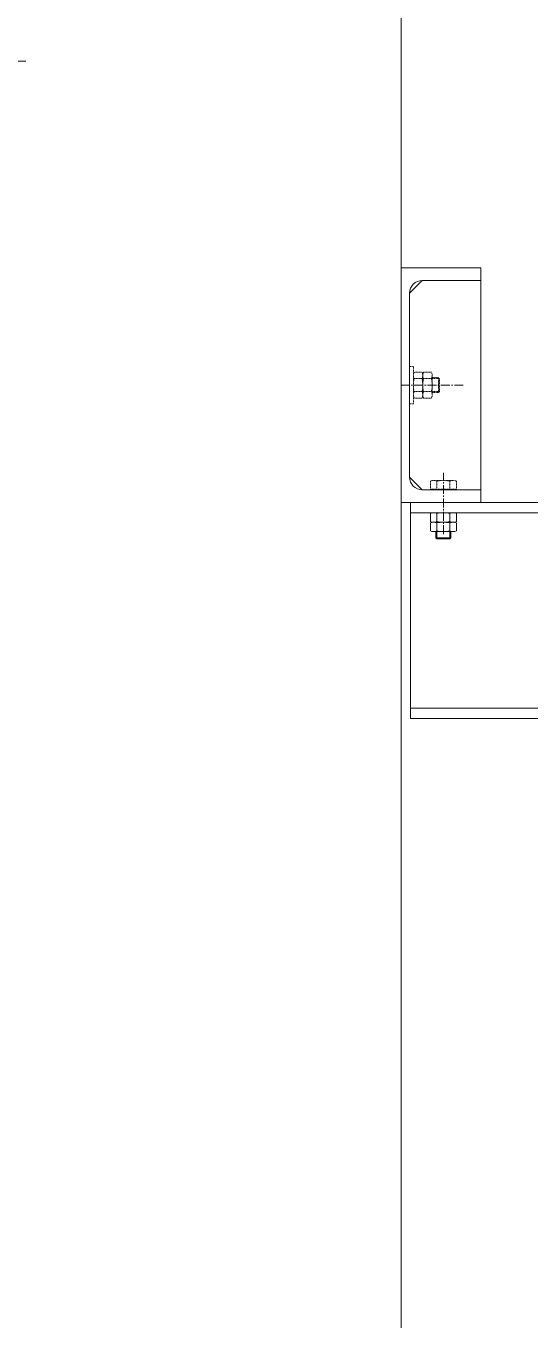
# Model space of a CAD drawing. Header units: millimetres. Extents: x 53635 to 142317, y 101101 to 147193.
# Drawn here: x 70416 to 70953, y 142202 to 143580 of the extents above; entities that cross this region are included whole.
import ezdxf

# ---------------------------------------------------------------- set-up
doc = ezdxf.new("R2010")
doc.units = ezdxf.units.MM
doc.header["$LTSCALE"] = 0.5
doc.header["$MEASUREMENT"] = 0
doc.linetypes.add('AXES2', pattern=[28.575, 19.05, -3.175, 3.175, -3.175])
doc.linetypes.add('CACHE2', pattern=[0.1875, 0.125, -0.0625])
for name, color, linetype, lineweight in [('AXE', 1, 'AXES2', 0), ('beton', 6, 'Continuous', 0), ('betonfin', 1, 'Continuous', 0), ('CACHE', 1, 'CACHE2', 0), ('FORT', 7, 'Continuous', 0)]:
    doc.layers.add(name, color=color, linetype=linetype, lineweight=lineweight)

msp = doc.modelspace()

# ---------------------------------------------------------------- linework, layer by layer
at = {"layer": 'AXE'}
for p, q in [((70882.13, 143197.63), (70816.64, 143197.63)), ((70860.89, 143038.8), (70860.89, 143104.29))]:
    msp.add_line(p, q, dxfattribs=at)
at = {"layer": 'beton'}
msp.add_line((70815.89, 134442.63), (70815.89, 143992.63), dxfattribs=at)
at = {"layer": 'betonfin'}
msp.add_line((70415.89, 143542.63), (65201.88, 143542.63), dxfattribs=at)
at = {"layer": 'CACHE'}
for p, q in [((70828.89, 143217.63), (70824.89, 143217.63)), ((70828.89, 143217.63), (70828.89, 143177.63)), ((70838.09, 143211.49), (70829.73, 143211.49)), ((70848.13, 143211.49), (70839.77, 143211.49)), ((70828.89, 143208.02), (70828.89, 143187.23)), ((70838.09, 143204.56), (70829.73, 143204.56)), ((70838.93, 143208.02), (70838.93, 143187.23)), ((70838.93, 143208.02), (70838.93, 143187.23)), ((70848.13, 143204.56), (70839.77, 143204.56)), ((70848.97, 143208.02), (70848.97, 143187.23)), ((70855.71, 143205.63), (70848.97, 143205.63)), ((70848.97, 143204.55), (70856.79, 143204.55)), ((70856.79, 143204.55), (70855.71, 143205.63)), ((70855.71, 143189.63), (70855.71, 143205.63)), ((70856.79, 143190.71), (70856.79, 143204.55)), ((70838.09, 143190.7), (70829.73, 143190.7)), ((70838.09, 143183.77), (70829.73, 143183.77)), ((70848.13, 143190.7), (70839.77, 143190.7)), ((70848.13, 143183.77), (70839.77, 143183.77)), ((70848.97, 143190.71), (70856.79, 143190.71)), ((70848.97, 143189.63), (70855.71, 143189.63)), ((70856.79, 143190.71), (70855.71, 143189.63)), ((70828.89, 143177.63), (70824.89, 143177.63)), ((70847.03, 143086.93), (70847.03, 143095.29)), ((70874.75, 143086.93), (70847.03, 143086.93)), ((70849.89, 143086.13), (70849.89, 143086.93)), ((70871.29, 143096.13), (70850.5, 143096.13)), ((70853.96, 143086.93), (70853.96, 143095.29)), ((70867.82, 143086.93), (70867.82, 143095.29)), ((70871.89, 143086.13), (70871.89, 143086.93)), ((70874.75, 143086.93), (70874.75, 143095.29))]:
    msp.add_line(p, q, dxfattribs=at)
for centre, radius, start, end in [((70836.49, 143208.02), 7.6, 152.85962, 207.14038), ((70831.33, 143208.02), 7.6, -27.14038, 27.14038), ((70846.53, 143208.02), 7.6, 152.85962, 207.14038), ((70841.37, 143208.02), 7.6, -27.14038, 27.14038), ((70858.02, 143197.63), 29.13, 166.23681, 193.76319), ((70809.8, 143197.63), 29.13, -13.76319, 13.76319), ((70868.06, 143197.63), 29.13, 166.23681, 193.76319), ((70819.84, 143197.63), 29.13, -13.76319, 13.76319), ((70836.49, 143187.23), 7.6, 152.85962, 207.14038), ((70831.33, 143187.23), 7.6, -27.14038, 27.14038), ((70846.53, 143187.23), 7.6, 152.85962, 207.14038), ((70841.37, 143187.23), 7.6, -27.14038, 27.14038), ((70850.5, 143088.53), 7.6, 62.85962, 117.14038), ((70860.89, 143067), 29.13, 76.23681, 103.76319), ((70871.29, 143088.53), 7.6, 62.85962, 117.14038)]:
    msp.add_arc(centre, radius, start, end, dxfattribs=at)
at = {"layer": 'FORT', "color": 0, "linetype": 'ByBlock'}
for p, q in [((70815.89, 143322.63), (70900.89, 143322.63)), ((70900.89, 143322.63), (70900.89, 143309.13)), ((70900.89, 143309.13), (70838.39, 143309.13)), ((70824.89, 143295.63), (70824.89, 143099.63)), ((70838.39, 143086.13), (70900.89, 143086.13)), ((70900.89, 143086.13), (70900.89, 143072.63)), ((70900.89, 143072.63), (70815.89, 143072.63)), ((70825.89, 142842.63), (70825.89, 143072.63)), ((70847.03, 143052.43), (70847.03, 143060.79)), ((70871.29, 143061.63), (70850.5, 143061.63)), ((70853.96, 143052.43), (70853.96, 143060.79)), ((70867.82, 143052.43), (70867.82, 143060.79)), ((70874.75, 143052.43), (70874.75, 143060.79)), ((70847.03, 143042.39), (70847.03, 143050.76)), ((70871.29, 143051.59), (70850.5, 143051.59)), ((70871.29, 143051.59), (70850.5, 143051.59)), ((70853.96, 143042.39), (70853.96, 143050.76)), ((70867.82, 143042.39), (70867.82, 143050.76)), ((70874.75, 143042.39), (70874.75, 143050.76)), ((70871.29, 143041.56), (70850.5, 143041.56)), ((70852.89, 143041.56), (70852.89, 143034.82)), ((70852.89, 143034.82), (70868.89, 143034.82)), ((70853.98, 143033.73), (70852.89, 143034.82)), ((70853.98, 143041.56), (70853.98, 143033.73)), ((70853.98, 143033.73), (70867.81, 143033.73)), ((70867.81, 143041.56), (70867.81, 143033.73)), ((70867.81, 143033.73), (70868.89, 143034.82)), ((70868.89, 143034.82), (70868.89, 143041.56))]:
    msp.add_line(p, q, dxfattribs=at)
at = {"layer": 'FORT'}
for p, q in [((70838.39, 143309.13), (70824.89, 143295.63)), ((70900.89, 143309.13), (70900.89, 143086.13)), ((70824.89, 143099.63), (70838.39, 143086.13)), ((77205.89, 143072.63), (70825.89, 143072.63)), ((77205.89, 143061.63), (70825.89, 143061.63)), ((77205.89, 142853.63), (70825.89, 142853.63)), ((77205.89, 142842.63), (70825.89, 142842.63))]:
    msp.add_line(p, q, dxfattribs=at)
at = {"layer": 'FORT', "color": 0, "linetype": 'ByBlock'}
for centre, radius, start, end in [((70838.39, 143295.63), 13.5, 90, 180), ((70838.39, 143099.63), 13.5, 180, 270), ((70850.5, 143054.03), 7.6, 62.85962, 117.14038), ((70860.89, 143032.5), 29.13, 76.23681, 103.76319), ((70871.29, 143054.03), 7.6, 62.85962, 117.14038), ((70850.5, 143059.19), 7.6, -117.14038, -62.85962), ((70850.5, 143044), 7.6, 62.85962, 117.14038), ((70860.89, 143080.72), 29.13, -103.76319, -76.23681), ((70860.89, 143022.46), 29.13, 76.23681, 103.76319), ((70871.29, 143059.19), 7.6, -117.14038, -62.85962), ((70871.29, 143044), 7.6, 62.85962, 117.14038), ((70850.5, 143049.15), 7.6, -117.14038, -62.85962), ((70860.89, 143070.68), 29.13, -103.76319, -76.23681), ((70871.29, 143049.15), 7.6, -117.14038, -62.85962)]:
    msp.add_arc(centre, radius, start, end, dxfattribs=at)

doc.saveas('drawing.dxf')
